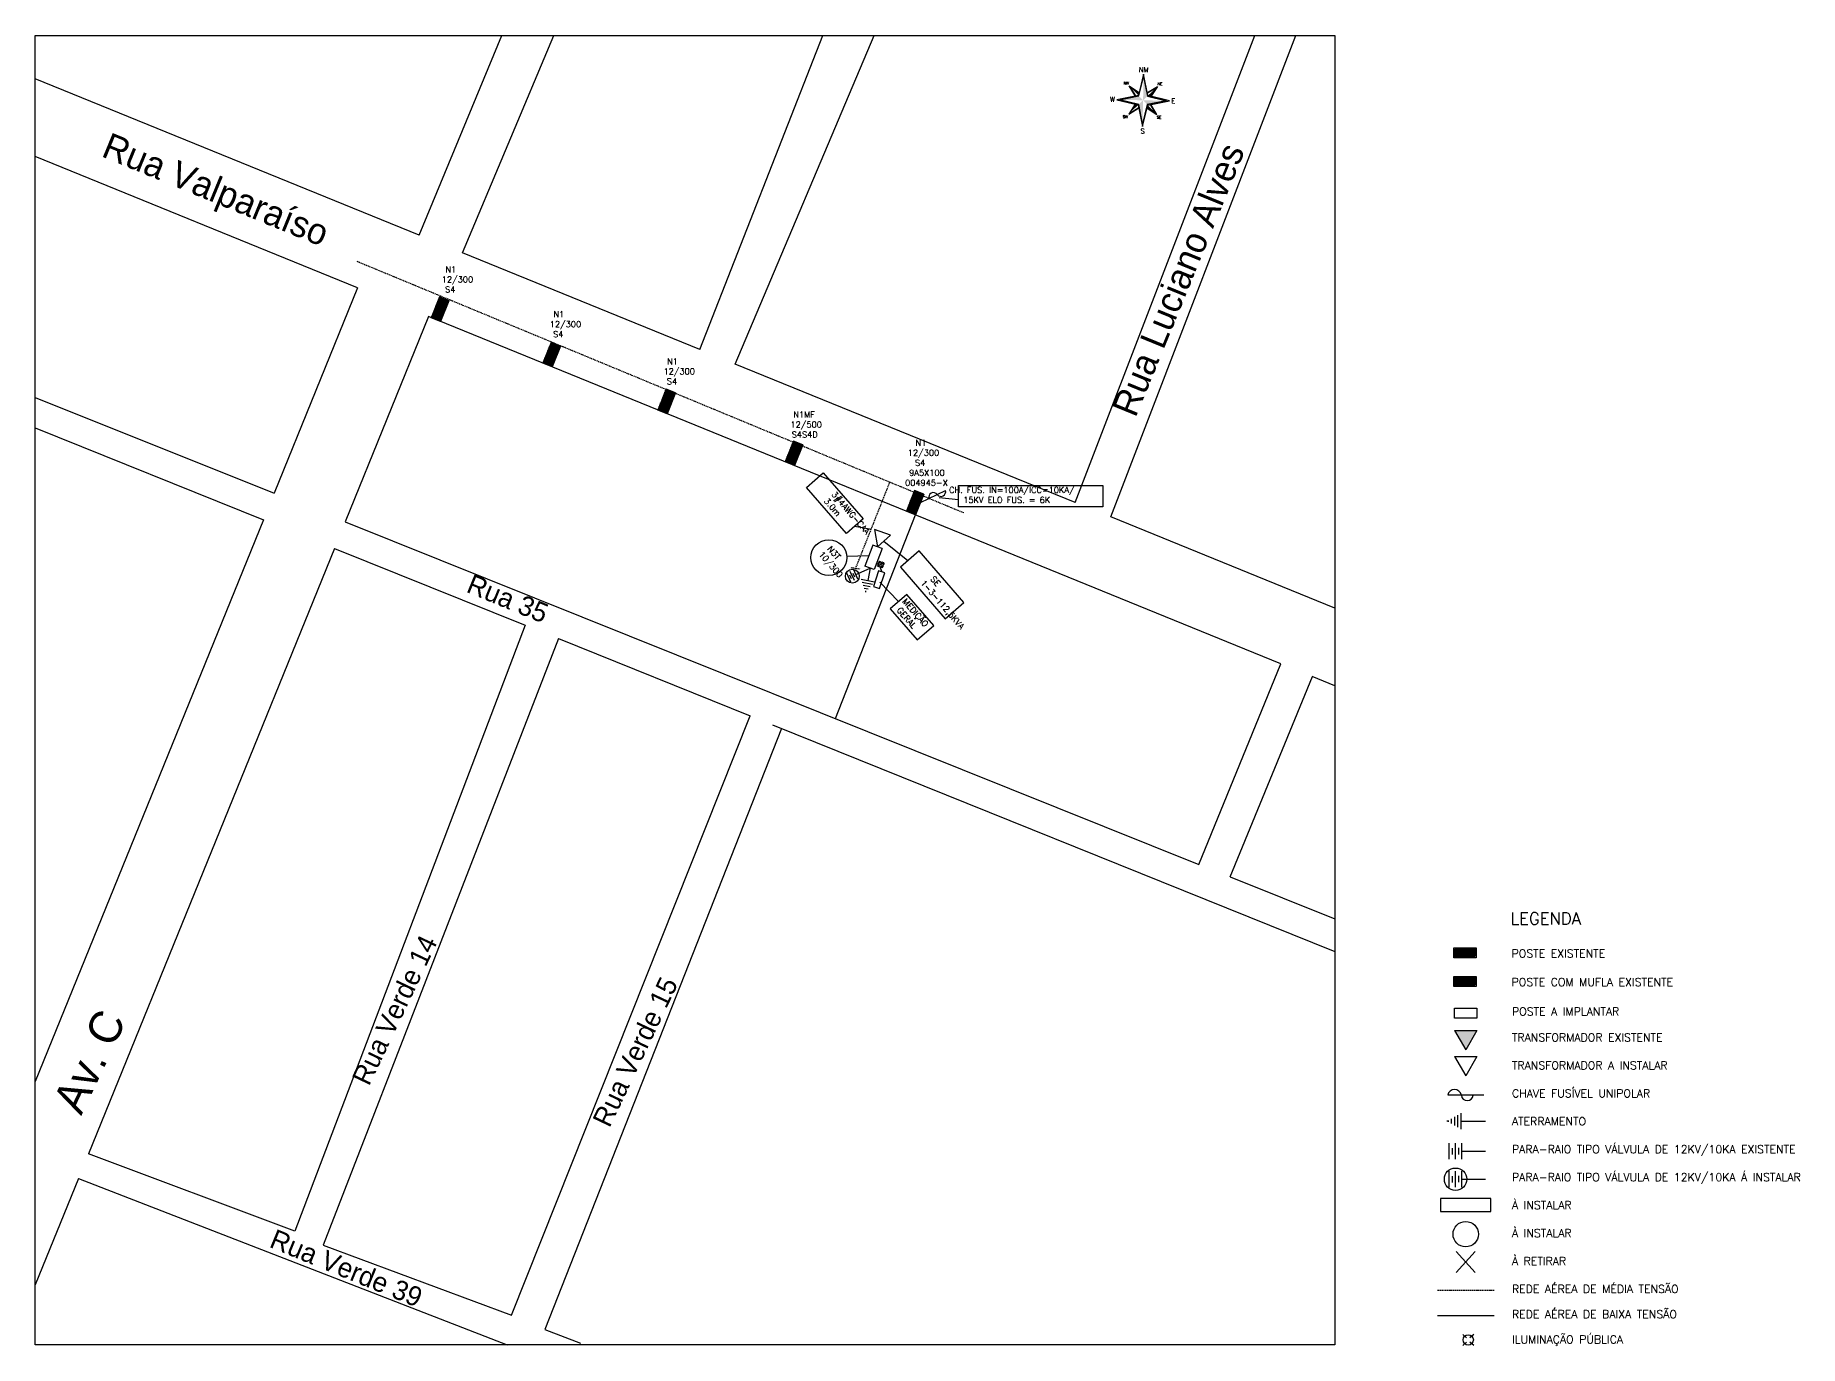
# Model space of a CAD drawing. Header units: metres. Extents: x 2259 to 2924, y 760 to 1225.
# Drawn here: x 2483.2 to 2924.1, y 897.7 to 1225.4 of the extents above; entities that cross this region are included whole.
import ezdxf

# ---------------------------------------------------------------- set-up
doc = ezdxf.new("R2010")
doc.units = ezdxf.units.M
doc.linetypes.add('DASHED2', pattern=[0.375, 0.25, -0.125])
doc.linetypes.add('HIDDEN', pattern=[9.525, 6.35, -3.175])
for name, color, linetype in [('A.BASE', 7, 'Continuous'), ('BAIXA TENSÃO', 1, 'Continuous'), ('BASE ALAMO', 8, 'Continuous'), ('CARIMBO', 7, 'Continuous'), ('COTA', 2, 'Continuous'), ('MOLDURA 01', 9, 'Continuous')]:
    doc.layers.add(name, color=color, linetype=linetype)
doc.styles.add('COMPLEX', font='complex', dxfattribs={"oblique": 9})
doc.styles.add('ROMANS', font='ROMANS.SHX')

# ---------------------------------------------------------------- blocks, each defined once
blk = doc.blocks.new('A$C5A574E92')
for p, q in [((5.6, 2.5), (0, 2.5)), ((0, 0), (0, 2.5)), ((5.6, 0), (0, 0)), ((5.6, 0), (5.6, 2.5))]:
    blk.add_line(p, q)
blk = doc.blocks.new('A$C66523AA8')
for p, q in [((0, 2.5), (5.6, 2.5)), ((0, 2.5), (0, 0)), ((0, 0), (5.6, 0)), ((5.6, 2.5), (5.6, 0))]:
    blk.add_line(p, q)
blk = doc.blocks.new('A$C122654E6')
at = {"layer": 'BASE ALAMO'}
for p, q in [((12.83, 18.71), (10.01, 23.14)), ((18.62, 20.33), (23.05, 23.15)), ((10, 10.1), (14.43, 12.92)), ((23.05, 10.1), (20.23, 14.53))]:
    blk.add_line(p, q, dxfattribs=at)
for points in [[(29.64, 16.62), (18.91, 19), (16.53, 29.74), (14.14, 19), (3.41, 16.62), (14.14, 14.23), (16.53, 3.5), (18.91, 14.23)], [(14.4, 14.49), (4.81, 16.62), (14.4, 18.75), (16.53, 28.33), (18.66, 18.75), (28.24, 16.62), (18.66, 14.49), (16.53, 4.9)]]:
    blk.add_lwpolyline(points, close=True, dxfattribs=at)
for points in [[(12.67, 18.68), (9.51, 23.64), (14.47, 20.48)], [(18.58, 20.49), (23.54, 23.64), (20.39, 18.68)], [(12.66, 14.57), (9.51, 9.61), (14.47, 12.76)], [(18.58, 12.76), (23.55, 9.6), (20.39, 14.56)]]:
    blk.add_lwpolyline(points, dxfattribs=at)
for points in [[(18.66, 18.75), (16.53, 28.33), (16.53, 16.62)], [(14.4, 18.75), (4.81, 16.62), (16.53, 16.62)], [(14.14, 19), (14.44, 20.32), (10.01, 23.14)], [(23.05, 23.15), (18.91, 19), (20.23, 18.72)], [(14.14, 14.24), (10, 10.1), (12.82, 14.53)], [(14.4, 14.49), (16.53, 4.9), (16.53, 16.62)], [(28.24, 16.62), (16.53, 16.62), (18.66, 14.49)], [(18.91, 14.23), (23.05, 10.1), (18.62, 12.92)]]:
    blk.add_solid(points, dxfattribs=at)
at = {"layer": 'BASE ALAMO', "style": 'COMPLEX'}
for s, height, p in [('NM', 2.444, (14.09, 30.69)), ('W', 2.44, (0, 15.57)), ('NW', 1.368, (6.62, 24.3)), ('NE', 1.368, (23.56, 24.3)), ('E', 2.44, (30.65, 15.43)), ('SW', 1.368, (6.62, 7.53)), ('SE', 1.368, (23.56, 7.61)), ('S', 2.44, (15.62, 0))]:
    blk.add_text(s, height=height, dxfattribs=at).set_placement(p)
blk = doc.blocks.new('A$C18675DBF')
at = {"xscale": 0.15, "yscale": 0.15, "zscale": 0.15}
blk.add_blockref('A$C122654E6', (0, 0), dxfattribs=at)
blk = doc.blocks.new('A$C32460971')
at = {"layer": 'BASE ALAMO', "xscale": -18.55897982931856, "yscale": -18.52579631707249, "zscale": 18.55897982931856, "rotation": 219.1702798834592}
blk.add_blockref('A$C18675DBF', (31.6, -27.5), dxfattribs=at)

msp = doc.modelspace()

# ---------------------------------------------------------------- hatches: boundary and pattern name
h = msp.add_hatch()
h.set_pattern_fill('ANSI31', color=256, angle=-141.7212, style=0)
h.set_pattern_definition([(263.278828, (2522.82024, 812.73596), (0.124140934, -0.014629717), [])])
h.paths.add_polyline_path([(2584.46, 1153.8), (2585.91, 1157.46), (2583.6, 1158.43), (2582.14, 1154.72)])
h.paths.add_polyline_path([(2585.91, 1157.46), (2586.52, 1159.01), (2584.19, 1159.92), (2583.6, 1158.43)])
h = msp.add_hatch()
h.set_pattern_fill('ANSI31', color=256, angle=-141.7212, style=0)
h.set_pattern_definition([(263.278828, (2550.70421, 801.37672), (0.124140934, -0.014629717), [])])
h.paths.add_polyline_path([(2612.35, 1142.44), (2613.79, 1146.1), (2611.48, 1147.07), (2610.02, 1143.36)])
h.paths.add_polyline_path([(2613.79, 1146.1), (2614.4, 1147.65), (2612.08, 1148.57), (2611.48, 1147.07)])
h = msp.add_hatch()
h.set_pattern_fill('ANSI31', color=256, angle=-141.7212, style=0)
h.set_pattern_definition([(263.278828, (2579.42585, 789.67623), (0.124140934, -0.014629717), [])])
h.paths.add_polyline_path([(2641.07, 1130.74), (2642.51, 1134.4), (2640.21, 1135.37), (2638.74, 1131.66)])
h.paths.add_polyline_path([(2642.51, 1134.4), (2643.12, 1135.95), (2640.8, 1136.87), (2640.21, 1135.37)])
h = msp.add_hatch()
h.set_pattern_fill('ANSI31', color=256, angle=-141.7212, style=0)
h.set_pattern_definition([(263.278828, (2611.26098, 776.70739), (0.124140934, -0.014629717), [])])
h.paths.add_polyline_path([(2672.9, 1117.77), (2674.35, 1121.43), (2672.04, 1122.4), (2670.58, 1118.69)])
h.paths.add_polyline_path([(2674.35, 1121.43), (2674.96, 1122.98), (2672.63, 1123.9), (2672.04, 1122.4)])
h = msp.add_hatch()
h.set_pattern_fill('ANSI31', color=256, angle=-141.7212, style=0)
h.set_pattern_definition([(263.278828, (2641.54583, 764.37008), (0.124140934, -0.014629717), [])])
h.paths.add_polyline_path([(2703.19, 1105.43), (2704.63, 1109.1), (2702.33, 1110.06), (2700.86, 1106.35)])
h.paths.add_polyline_path([(2704.63, 1109.1), (2705.24, 1110.64), (2702.92, 1111.56), (2702.33, 1110.06)])
at = {"linetype": 'Continuous', "ltscale": 0.25}
msp.add_hatch(color=256, dxfattribs=at).paths.add_polyline_path([(2837.67, 988.82), (2838.59, 988.19), (2838.59, 989.44)])
msp.add_hatch(color=256).paths.add_polyline_path([(2843.48, 976.56), (2837.88, 976.56), (2840.68, 971.71)])
at = {"layer": 'CARIMBO', "ltscale": 0.5}
h = msp.add_hatch(dxfattribs=at)
h.set_pattern_fill('ANSI31', color=256, angle=-96.5733, style=0)
h.set_pattern_definition([(308.4267464632, (-740993.27242, -9439033.19164), (0.0979254264453, 0.077689193943), [])])
h.paths.add_polyline_path([(2843.27, 996.52, 0.366178), (2842.61, 997.09), (2838.33, 997.08, 0.414214), (2837.66, 996.4), (2837.66, 995.5, 0.414214), (2838.34, 994.83), (2842.61, 994.84, 0.361861), (2843.27, 995.39)])
h = msp.add_hatch(dxfattribs=at)
h.set_pattern_fill('ANSI31', color=256, angle=-96.5733, style=0)
h.set_pattern_definition([(308.4267464632, (-740993.27242, -9439040.33307), (0.0979254264453, 0.077689193943), [])])
h.paths.add_polyline_path([(2843.27, 989.38, 0.366178), (2842.61, 989.95), (2838.33, 989.94, 0.414214), (2837.66, 989.26), (2837.66, 988.36, 0.414214), (2838.34, 987.69), (2842.61, 987.7, 0.361861), (2843.27, 988.25)])

# ---------------------------------------------------------------- linework, layer by layer
at = {"color": 4, "linetype": 'HIDDEN', "ltscale": 0.05}
for p, q in [((2563.56, 1168.86), (2715.28, 1105.98)), ((2696.6, 1113.45), (2688.15, 1092.12)), ((2686.95, 1092.3), (2689.34, 1091.94)), ((2847.78, 911.59), (2833.58, 911.59))]:
    msp.add_line(p, q, dxfattribs=at)
for p, q in [((2704.43, 1108.59), (2710.65, 1111.58)), ((2696.9, 1100.38), (2692.94, 1101.79)), ((2692.94, 1101.79), (2693.63, 1097.47)), ((2696.9, 1100.38), (2693.63, 1097.47)), ((2688.25, 1090.55), (2691.81, 1092.17)), ((2693.85, 1093.26), (2693.46, 1093.41)), ((2694.27, 1092.43), (2694.7, 1091.22)), ((2839.91, 900.52), (2840.87, 899.7)), ((2842.66, 900.52), (2841.7, 899.7)), ((2839.91, 897.84), (2840.87, 898.66)), ((2842.66, 897.84), (2841.7, 898.66))]:
    msp.add_line(p, q)
at = {"linetype": 'DASHED2', "ltscale": 0.5}
for p, q in [((2694.16, 1093.68), (2694.8, 1092.43)), ((2695.11, 1093.37), (2693.85, 1092.74))]:
    msp.add_line(p, q, dxfattribs=at)
at = {"linetype": 'Continuous', "ltscale": 0.25}
for p, q in [((2838.59, 988.19), (2838.59, 989.44)), ((2843.07, 916.01), (2838.28, 921.29)), ((2838.28, 916.01), (2843.07, 921.29))]:
    msp.add_line(p, q, dxfattribs=at)
at = {"linetype": 'DASHED2', "ltscale": 0.5}
for points in [[(2694.06, 1093.89), (2695.31, 1093.48), (2694.9, 1092.22), (2693.65, 1092.63)], [(2694.16, 1093.68), (2695.11, 1093.37), (2694.8, 1092.43), (2693.85, 1092.74)]]:
    msp.add_lwpolyline(points, close=True, dxfattribs=at)
msp.add_lwpolyline([(2693.94, 1091.48), (2692.64, 1087.52), (2694.16, 1087.02), (2695.46, 1090.97)], close=True)
for centre, radius in [((2687.37, 1090.14), 1.74), ((2838.13, 939.38), 2.79), ((2841.29, 899.18), 1.29)]:
    msp.add_circle(centre, radius)
for centre, radius, start, end in [((2709.52, 1111.26), 1.18, 218.7977, 16.0317), ((2707.63, 1109.87), 1.16, 33.8543, 200.9751)]:
    msp.add_arc(centre, radius, start, end)
at = {"layer": 'A.BASE'}
for p, q in [((2579.1, 1175.35), (2599.8, 1225.28)), ((2589.93, 1170.94), (2612.76, 1225.28)), ((2649.22, 1146.79), (2679.96, 1225.28)), ((2658.11, 1143.17), (2692.85, 1225.28)), ((2743.06, 1108.56), (2787.93, 1225.28)), ((2751.94, 1104.94), (2798.23, 1225.28)), ((2579.1, 1175.35), (2483.16, 1214.44)), ((2563.72, 1162.23), (2483.16, 1195.05)), ((2649.22, 1146.79), (2589.93, 1170.94)), ((2563.72, 1162.23), (2542.85, 1110.85)), ((2581.43, 1155.02), (2560.61, 1103.72)), ((2794.5, 1068.22), (2581.43, 1155.02)), ((2743.06, 1108.56), (2658.11, 1143.17)), ((2483.16, 1134.81), (2542.85, 1110.85)), ((2483.16, 1127.22), (2540.17, 1104.24)), ((2713.94, 1109.18), (2709.05, 1109.71)), ((2540.17, 1104.24), (2483.16, 963.82)), ((2560.61, 1103.72), (2773.99, 1018.09)), ((2683.16, 1054.54), (2703.12, 1105.44)), ((2687.99, 1102.61), (2692.03, 1101.91)), ((2807.93, 1082.13), (2751.94, 1104.94)), ((2695.27, 1098.92), (2701.22, 1094.01)), ((2557.91, 1097.08), (2496.45, 945.73)), ((2557.91, 1097.08), (2605.63, 1077.85)), ((2685.95, 1095.13), (2691.48, 1095.28)), ((2698.91, 1083.79), (2694.26, 1088.61)), ((2605.63, 1077.85), (2548.04, 926.4)), ((2613.89, 1074.52), (2555.14, 922.85)), ((2613.89, 1074.52), (2661.84, 1055.19)), ((2773.99, 1018.09), (2794.5, 1068.22)), ((2781.83, 1014.95), (2802.34, 1065.07)), ((2807.93, 1062.75), (2802.33, 1065.03)), ((2602.19, 905.4), (2661.84, 1055.19)), ((2669.64, 1052.04), (2610.55, 901.77)), ((2667.42, 1052.94), (2807.93, 996.3)), ((2781.83, 1014.95), (2807.93, 1004.47)), ((2548.04, 926.4), (2496.45, 945.73)), ((2493.93, 939.51), (2483.16, 912.98)), ((2493.93, 939.51), (2601.06, 897.97)), ((2555.14, 922.85), (2602.19, 905.4)), ((2610.55, 901.77), (2619.43, 898.39))]:
    msp.add_line(p, q, dxfattribs=at)
for points in [[(2483.16, 1225.28), (2807.93, 1225.28), (2807.93, 897.97), (2483.16, 897.97)], [(2680.08, 1115.96), (2690.08, 1104.43), (2685.9, 1100.8), (2675.9, 1112.33)], [(2713.94, 1112.8), (2749.95, 1112.8), (2749.95, 1107.5), (2713.94, 1107.5)], [(2699.37, 1092.41), (2710.59, 1079.47), (2715.27, 1083.52), (2704.04, 1096.46)], [(2696.84, 1081.99), (2703.59, 1074.21), (2707.74, 1077.81), (2700.99, 1085.59)]]:
    msp.add_lwpolyline(points, close=True, dxfattribs=at)
msp.add_circle((2681.49, 1094.77), 4.48, dxfattribs=at)
at = {"layer": 'BAIXA TENSÃO'}
msp.add_line((2833.58, 905.3), (2847.78, 905.3), dxfattribs=at)
at = {"layer": 'CARIMBO', "color": 7, "linetype": 'Continuous'}
for p, q in [((2686.98, 1088.61), (2685.95, 1090.86)), ((2687.14, 1089.47), (2686.72, 1090.39)), ((2687.88, 1089.01), (2686.85, 1091.27)), ((2688.02, 1089.9), (2687.6, 1090.83)), ((2688.78, 1089.42), (2687.75, 1091.68)), ((2689.56, 1089.38), (2692.88, 1088.73)), ((2691.81, 1092.17), (2691.21, 1089.06)), ((2689.81, 1088.64), (2692.37, 1088.14)), ((2690.07, 1087.9), (2691.86, 1087.55)), ((2690.32, 1087.16), (2691.34, 1086.96)), ((2690.58, 1086.42), (2690.83, 1086.37)), ((2690.69, 1086.4), (2690.64, 1086.14)), ((2836.25, 953.9), (2835.95, 953.9)), ((2836.26, 954.03), (2836.26, 953.73)), ((2837.05, 954.49), (2837.05, 953.28)), ((2837.85, 954.95), (2837.85, 952.82)), ((2838.64, 955.4), (2838.64, 952.36)), ((2839.43, 955.86), (2839.43, 951.91)), ((2839.43, 953.88), (2845.64, 953.88)), ((2836.55, 944.39), (2836.55, 948.35)), ((2838.13, 944.38), (2838.13, 948.35)), ((2839.71, 944.39), (2839.71, 948.35)), ((2837.36, 945.54), (2837.35, 947.16)), ((2838.92, 945.59), (2838.92, 947.21)), ((2836.55, 937.4), (2836.55, 941.36)), ((2837.36, 938.55), (2837.35, 940.17)), ((2838.13, 937.4), (2838.13, 941.36)), ((2838.92, 938.6), (2838.92, 940.23)), ((2839.71, 937.4), (2839.71, 941.36))]:
    msp.add_line(p, q, dxfattribs=at)
at = {"layer": 'CARIMBO', "color": 7}
for p, q in [((2837.88, 976.56), (2843.48, 976.56)), ((2837.88, 976.56), (2840.68, 971.71)), ((2843.48, 976.56), (2840.68, 971.71)), ((2837.88, 970.07), (2843.48, 970.07)), ((2837.88, 970.07), (2840.68, 965.22)), ((2843.48, 970.07), (2840.68, 965.22)), ((2845.17, 960.37), (2836.18, 960.37))]:
    msp.add_line(p, q, dxfattribs=at)
msp.add_lwpolyline([(2846.99, 934.55), (2834.36, 934.55), (2834.36, 931.31), (2846.99, 931.31)], close=True, dxfattribs=at)
msp.add_circle((2840.68, 925.64), 3.18, dxfattribs=at)
for centre, radius, start, end in [((2837.88, 960.06), 1.73, 10.2329, 169.7671), ((2841.07, 960.51), 1.49, 185.3824, 354.6176)]:
    msp.add_arc(centre, radius, start, end, dxfattribs=at)
at = {"layer": 'COTA', "color": 0}
for p, q in [((2839.71, 946.37), (2845.58, 946.37)), ((2839.71, 939.38), (2845.58, 939.38))]:
    msp.add_line(p, q, dxfattribs=at)
at = {"layer": 'MOLDURA 01'}
for p, q in [((2837.67, 997.21), (2843.27, 997.21)), ((2837.67, 994.71), (2837.67, 997.21)), ((2843.27, 997.21), (2843.27, 994.71)), ((2843.27, 994.71), (2837.67, 994.71)), ((2837.67, 990.07), (2843.27, 990.07)), ((2837.67, 987.57), (2837.67, 990.07)), ((2843.27, 990.07), (2843.27, 987.57)), ((2843.27, 987.57), (2837.67, 987.57)), ((2837.88, 982.17), (2843.48, 982.17)), ((2837.88, 979.67), (2837.88, 982.17)), ((2843.48, 979.67), (2837.88, 979.67)), ((2843.48, 982.17), (2843.48, 979.67))]:
    msp.add_line(p, q, dxfattribs=at)

# ---------------------------------------------------------------- block references
for name, p, rotation in [('A$C5A574E92', (2584.46, 1153.8), 68.46390667947084), ('A$C5A574E92', (2612.35, 1142.44), 68.46390667947084), ('A$C5A574E92', (2641.07, 1130.74), 68.46390667947084), ('A$C5A574E92', (2672.9, 1117.77), 68.46390667947084), ('A$C5A574E92', (2703.19, 1105.43), 68.46390667947084), ('A$C66523AA8', (2692.46, 1097.91), 249.6696575695406)]:
    msp.add_blockref(name, p, dxfattribs=dict(rotation=rotation))
at = {"layer": 'BASE ALAMO', "xscale": 0.179990641394609, "yscale": 0.1799906492105947, "zscale": 0.1799906393319668, "rotation": 319.5756360206701}
msp.add_blockref('A$C32460971', (2750.45, 1208.43), dxfattribs=at)

# ---------------------------------------------------------------- texts
at = {"char_height": 1.5, "attachment_point": 1}
for s, width, insert in [('{\\Fromans|c0;\\W0.87815;\\C7; \\W1;N1\\P12/300\\P{\\W0.735288; }S4}', 4.7059, (2584.75, 1167.56)), ('{\\Fromans|c0;\\W0.87815;\\C7; \\W1;N1\\P12/300\\P{\\W0.735288; }S4}', 4.7059, (2611.74, 1156.37)), ('{\\Fromans|c0;\\W0.87815;\\C7; \\W1;N1\\P12/300\\P{\\W0.735288; }S4}', 4.7059, (2640.17, 1144.59)), ('{\\Fromans|c0;\\W1.35335;\\C7; \\W1;N1MF\\P{\\W0.543822; }12/500\\P{\\W0.972393; }S4S4D}', 9.7029, (2671.22, 1131.28)), ('{\\Fromans|c0;\\W2.54382;\\C7; \\W1;N1\\P{\\W0.543822; }12/300\\P{\\W2.400965; }S4\\P 9A5X100\\P004945-X}', 9.7029, (2700.55, 1124.23)), ('{\\Fromans|c0;\\W5.72506;\\C7; \\W1;CH. FUS. IN=100A/ICC=10KA/\\P{\\W9.153628; }15KV ELO FUS. = 6K}', 52.3895, (2705.67, 1112.43))]:
    msp.add_mtext_dynamic_manual_height_columns(s, width=width, gutter_width=1, heights=[0], dxfattribs=dict(at, insert=insert))
at = {"char_height": 1.5, "attachment_point": 1, "rotation": 310.9464}
for s, width, insert in [('{\\Fromans|c0;\\C7;3#4AWG-CAA\\P3.0m}', 4.7059, (2683.17, 1111.47)), ('{\\Fromans|c0;\\W0.30672;\\C7; \\W1;N3T\\P10/300}', 4.7059, (2681.88, 1098.16)), ('{\\Fromans|c0;\\W0.7591;\\C7; \\W1;SE\\P1-3-112,5KVA}', 4.7059, (2707.36, 1090.96)), ('{\\Fromans|c0;\\W0.35473;\\C7; \\W1;MEDIÇÃO \\P{\\W1.164253; }GERAL}', 10.0642, (2700.61, 1085.08))]:
    msp.add_mtext_dynamic_manual_height_columns(s, width=width, gutter_width=1, heights=[0], dxfattribs=dict(at, insert=insert))
at = {"layer": 'A.BASE', "attachment_point": 1}
for s, width, gutter_width, insert, char_height, rotation in [('Rua Valparaíso', 412.1072, 32.46, (2501.86, 1201.19), 6.4913, 337.6819), ('Rua Luciano Alves', 412.1072, 32.46, (2752.12, 1132.02), 6.4913, 67.7477), ('Rua 35', 309.0804, 24.34, (2592.46, 1090.78), 4.868, 337.6819), ('Rua Verde 14', 309.0804, 24.34, (2562.15, 964.57), 4.8685, 64.5862), ('Rua Verde 15', 309.0804, 24.34, (2622.27, 954.13), 4.8685, 64.5862), ('Av. C', 515.134, 40.57, (2487.29, 958.59), 8.114, 64.5862), ('Rua Verde 39', 309.0804, 24.34, (2543.24, 927.02), 4.8685, 337.6819)]:
    msp.add_mtext_dynamic_manual_height_columns(s, width=width, gutter_width=gutter_width, heights=[0], dxfattribs=dict(at, insert=insert, char_height=char_height, rotation=rotation))
at = {"layer": 'CARIMBO', "style": 'ROMANS'}
msp.add_text('LEGENDA', height=3, dxfattribs=at).set_placement((2851.85, 1003.04))
at = {"layer": 'CARIMBO', "color": 7, "style": 'ROMANS'}
for s, p in [('POSTE EXISTENTE', (2852.13, 994.8)), ('POSTE COM MUFLA EXISTENTE', (2852.13, 987.66)), ('POSTE A IMPLANTAR ', (2852.23, 980.3)), ('TRANSFORMADOR EXISTENTE', (2852.23, 973.81)), ('TRANSFORMADOR A INSTALAR', (2852.23, 966.83)), ('CHAVE FUSÍVEL UNIPOLAR', (2852.23, 959.84)), ('ATERRAMENTO', (2852.23, 952.85)), ('PARA-RAIO TIPO VÁLVULA DE 12KV/10KA EXISTENTE', (2852.23, 945.87)), ('PARA-RAIO TIPO VÁLVULA DE 12KV/10KA Á INSTALAR', (2852.23, 938.88)), ('À INSTALAR', (2852.23, 931.89)), ('À INSTALAR', (2852.23, 924.91)), ('À RETIRAR', (2852.23, 917.92)), ('REDE AÉREA DE MÉDIA TENSÃO', (2852.23, 910.93)), ('REDE AÉREA DE BAIXA TENSÃO', (2852.23, 904.62)), ('ILUMINAÇÃO PÚBLICA', (2852.23, 898.31))]:
    msp.add_text(s, height=2, dxfattribs=at).set_placement(p)

doc.saveas('drawing.dxf')
